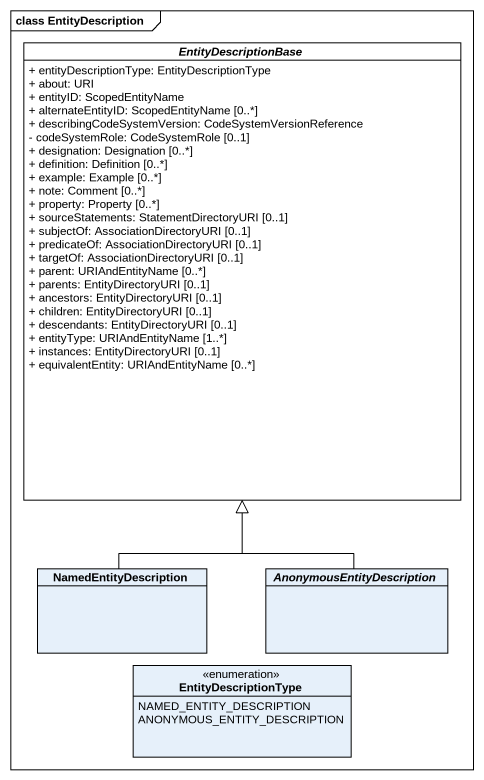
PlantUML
@startuml
mainframe class EntityDescription
hide circle
hide empty members
skinparam classAttributeIconSize 0
abstract class EntityDescriptionBase #FFFFFF {
  + entityDescriptionType: EntityDescriptionType
  + about: URI
  + entityID: ScopedEntityName
  + alternateEntityID: ScopedEntityName [0..*]
  + describingCodeSystemVersion: CodeSystemVersionReference
  - codeSystemRole: CodeSystemRole [0..1]
  + designation: Designation [0..*]
  + definition: Definition [0..*]
  + example: Example [0..*]
  + note: Comment [0..*]
  + property: Property [0..*]
  + sourceStatements: StatementDirectoryURI [0..1]
  + subjectOf: AssociationDirectoryURI [0..1]
  + predicateOf: AssociationDirectoryURI [0..1]
  + targetOf: AssociationDirectoryURI [0..1]
  + parent: URIAndEntityName [0..*]
  + parents: EntityDirectoryURI [0..1]
  + ancestors: EntityDirectoryURI [0..1]
  + children: EntityDirectoryURI [0..1]
  + descendants: EntityDirectoryURI [0..1]
  + entityType: URIAndEntityName [1..*]
  + instances: EntityDirectoryURI [0..1]
  + equivalentEntity: URIAndEntityName [0..*]
}
class NamedEntityDescription
abstract class AnonymousEntityDescription
enum EntityDescriptionType {
  NAMED_ENTITY_DESCRIPTION
  ANONYMOUS_ENTITY_DESCRIPTION
}
NamedEntityDescription -up-|> EntityDescriptionBase
AnonymousEntityDescription -up-|> EntityDescriptionBase
@enduml
